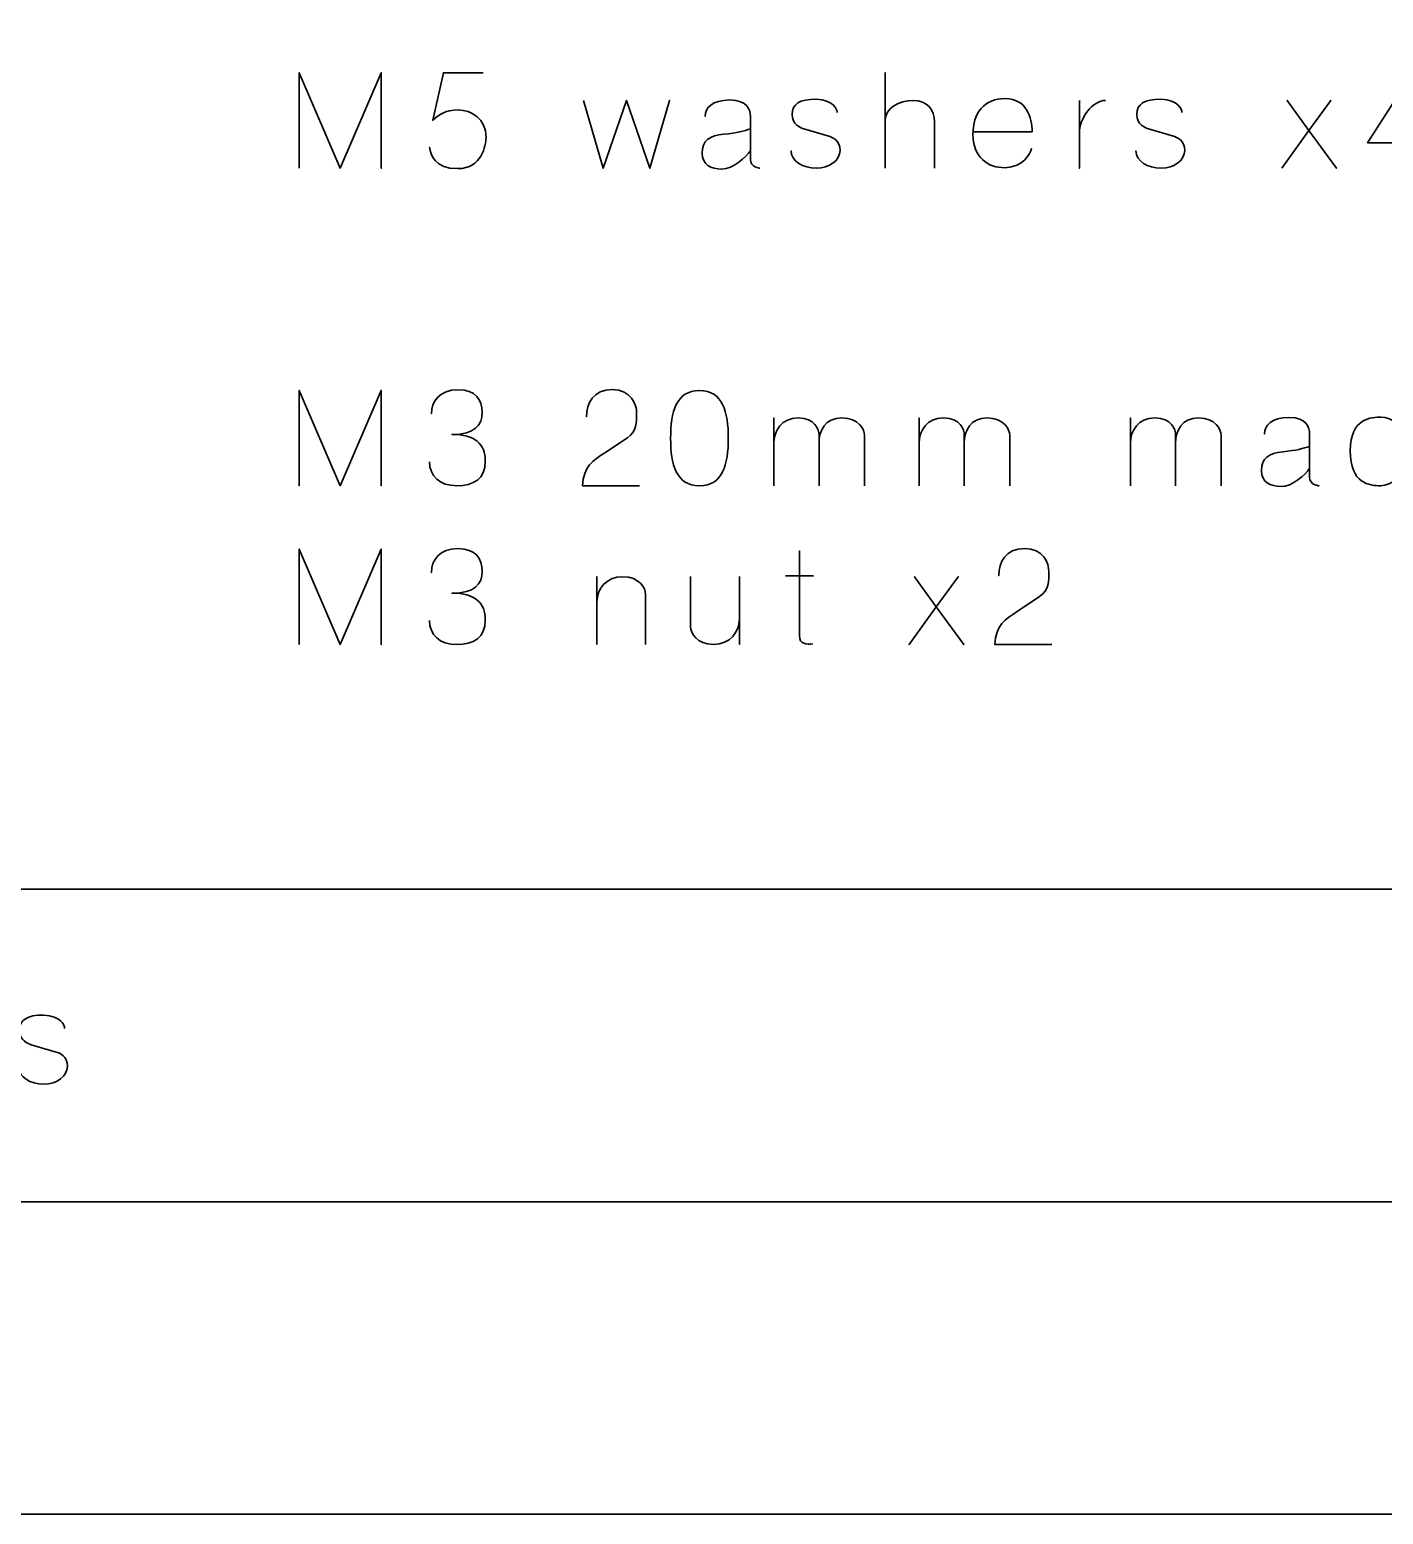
# Model space of a CAD drawing. Header units: inches. Extents: x 215 to 985, y -885 to -315.
# Drawn here: x 724.7 to 854.7, y -885.2 to -742.7 of the extents above; entities that cross this region are included whole.
import ezdxf

# ---------------------------------------------------------------- set-up
doc = ezdxf.new("R2010")
doc.units = ezdxf.units.IN
doc.header["$MEASUREMENT"] = 0
doc.layers.add('Layer 1', color=7, linetype='Continuous')

# ---------------------------------------------------------------- blocks, each defined once
blk = doc.blocks.new('block 282')
at = {"layer": 'Layer 1', "color": 30, "lineweight": 35, "true_color": 0xf58726}
blk.add_open_spline([(728.09, -838.57), (728.12, -838.26), (727.7, -837.37), (726.1, -837.3), (724.5, -837.27), (723.76, -837.77), (723.76, -838.75), (723.76, -839.74), (724.59, -840.05), (724.89, -840.14), (724.89, -840.14), (727.29, -840.85), (727.29, -840.85), (727.61, -840.92), (728.37, -841.27), (728.37, -842.2), (728.37, -843.14), (727.37, -843.92), (726.1, -843.92), (724.83, -843.92), (723.67, -843.25), (723.67, -842.26), (723.67, -843.25), (724.83, -843.92), (726.1, -843.92), (727.37, -843.92), (728.37, -843.14), (728.37, -842.2), (728.37, -841.27), (727.61, -840.92), (727.29, -840.85), (727.29, -840.85), (724.89, -840.14), (724.89, -840.14), (724.59, -840.05), (723.76, -839.74), (723.76, -838.75), (723.76, -837.77), (724.5, -837.27), (726.1, -837.3), (727.7, -837.37), (728.12, -838.26), (728.09, -838.57)], degree=3, knots=[0, 0, 0, 0, 1, 1, 1, 2, 2, 2, 3, 3, 3, 4, 4, 4, 5, 5, 5, 6, 6, 6, 7, 7, 7, 8, 8, 8, 9, 9, 9, 10, 10, 10, 11, 11, 11, 12, 12, 12, 13, 13, 13, 14, 14, 14, 14], dxfattribs=at)
blk = doc.blocks.new('block 320')
at = {"layer": 'Layer 1', "color": 179, "lineweight": 35, "true_color": 0x231f20}
for points, knots in [([(750.62, -756.01), (750.62, -756.01), (750.62, -746.85), (750.62, -746.85), (750.62, -746.85), (754.55, -756.01), (754.55, -756.01), (754.55, -756.01), (758.5, -746.85), (758.5, -746.85), (758.5, -746.85), (758.5, -756.01), (758.5, -756.01), (758.5, -756.01), (758.5, -746.85), (758.5, -746.85), (758.5, -746.85), (754.55, -756.01), (754.55, -756.01), (754.55, -756.01), (750.62, -746.85), (750.62, -746.85), (750.62, -746.85), (750.62, -756.01), (750.62, -756.01)], [0, 0, 0, 0, 1, 1, 1, 2, 2, 2, 3, 3, 3, 4, 4, 4, 5, 5, 5, 6, 6, 6, 7, 7, 7, 8, 8, 8, 8]), ([(768.27, -746.85), (768.27, -746.85), (764.46, -746.85), (764.46, -746.85), (764.46, -746.85), (763.45, -751.4), (763.45, -751.4), (764.17, -750.79), (764.63, -750.42), (765.88, -750.42), (767.14, -750.42), (768.56, -751.27), (768.56, -753.05), (768.56, -753.83), (768.14, -756.05), (765.86, -756.05), (763.58, -756.05), (763.28, -754.74), (763.13, -753.99), (763.28, -754.74), (763.58, -756.05), (765.86, -756.05), (768.14, -756.05), (768.56, -753.83), (768.56, -753.05), (768.56, -751.27), (767.14, -750.42), (765.88, -750.42), (764.63, -750.42), (764.17, -750.79), (763.45, -751.4), (763.45, -751.4), (764.46, -746.85), (764.46, -746.85), (764.46, -746.85), (768.27, -746.85), (768.27, -746.85)], [0, 0, 0, 0, 1, 1, 1, 2, 2, 2, 3, 3, 3, 4, 4, 4, 5, 5, 5, 6, 6, 6, 7, 7, 7, 8, 8, 8, 9, 9, 9, 10, 10, 10, 11, 11, 11, 12, 12, 12, 12]), ([(806.88, -756.01), (806.88, -756.01), (806.88, -746.85), (806.88, -746.85), (806.88, -746.85), (806.88, -756.01), (806.88, -756.01)], [0, 0, 0, 0, 1, 1, 1, 2, 2, 2, 2]), ([(857.51, -756.01), (857.51, -756.01), (857.51, -746.85), (857.51, -746.85), (857.51, -746.85), (853.2, -753.57), (853.2, -753.57), (853.2, -753.57), (859.14, -753.57), (859.14, -753.57), (859.14, -753.57), (853.2, -753.57), (853.2, -753.57), (853.2, -753.57), (857.51, -746.85), (857.51, -746.85), (857.51, -746.85), (857.51, -756.01), (857.51, -756.01)], [0, 0, 0, 0, 1, 1, 1, 2, 2, 2, 3, 3, 3, 4, 4, 4, 5, 5, 5, 6, 6, 6, 6]), ([(777.91, -749.5), (777.91, -749.5), (779.79, -756.01), (779.79, -756.01), (779.79, -756.01), (782.04, -749.5), (782.04, -749.5), (782.04, -749.5), (784.3, -756.01), (784.3, -756.01), (784.3, -756.01), (786.18, -749.5), (786.18, -749.5), (786.18, -749.5), (784.3, -756.01), (784.3, -756.01), (784.3, -756.01), (782.04, -749.5), (782.04, -749.5), (782.04, -749.5), (779.79, -756.01), (779.79, -756.01), (779.79, -756.01), (777.91, -749.5), (777.91, -749.5)], [0, 0, 0, 0, 1, 1, 1, 2, 2, 2, 3, 3, 3, 4, 4, 4, 5, 5, 5, 6, 6, 6, 7, 7, 7, 8, 8, 8, 8]), ([(794.84, -756.01), (794.84, -756.01), (793.94, -755.95), (793.94, -755.18), (793.94, -755.18), (793.94, -751.01), (793.94, -751.01), (793.94, -750.47), (793.67, -749.46), (791.96, -749.46), (790.24, -749.46), (789.61, -750.23), (789.61, -751.03), (789.61, -750.23), (790.24, -749.46), (791.96, -749.46), (793.67, -749.46), (793.94, -750.47), (793.94, -751.01), (793.94, -751.01), (793.94, -755.18), (793.94, -755.18), (793.94, -755.95), (794.84, -756.01), (794.84, -756.01)], [0, 0, 0, 0, 1, 1, 1, 2, 2, 2, 3, 3, 3, 4, 4, 4, 5, 5, 5, 6, 6, 6, 7, 7, 7, 8, 8, 8, 8]), ([(802.27, -750.66), (802.29, -750.35), (801.87, -749.46), (800.27, -749.39), (798.67, -749.36), (797.94, -749.86), (797.94, -750.84), (797.94, -751.83), (798.76, -752.14), (799.07, -752.23), (799.07, -752.23), (801.47, -752.94), (801.47, -752.94), (801.79, -753.01), (802.55, -753.36), (802.55, -754.3), (802.55, -755.24), (801.54, -756.01), (800.27, -756.01), (799, -756.01), (797.85, -755.34), (797.85, -754.35), (797.85, -755.34), (799, -756.01), (800.27, -756.01), (801.54, -756.01), (802.55, -755.24), (802.55, -754.3), (802.55, -753.36), (801.79, -753.01), (801.47, -752.94), (801.47, -752.94), (799.07, -752.23), (799.07, -752.23), (798.76, -752.14), (797.94, -751.83), (797.94, -750.84), (797.94, -749.86), (798.67, -749.36), (800.27, -749.39), (801.87, -749.46), (802.29, -750.35), (802.27, -750.66)], [0, 0, 0, 0, 1, 1, 1, 2, 2, 2, 3, 3, 3, 4, 4, 4, 5, 5, 5, 6, 6, 6, 7, 7, 7, 8, 8, 8, 9, 9, 9, 10, 10, 10, 11, 11, 11, 12, 12, 12, 13, 13, 13, 14, 14, 14, 14]), ([(811.63, -756.01), (811.63, -756.01), (811.63, -752.71), (811.63, -751.55), (811.63, -750.4), (810.93, -749.52), (809.57, -749.5), (808.19, -749.47), (806.88, -750.31), (806.88, -751.41), (806.88, -750.31), (808.19, -749.47), (809.57, -749.5), (810.93, -749.52), (811.63, -750.4), (811.63, -751.55), (811.63, -752.71), (811.63, -756.01), (811.63, -756.01)], [0, 0, 0, 0, 1, 1, 1, 2, 2, 2, 3, 3, 3, 4, 4, 4, 5, 5, 5, 6, 6, 6, 6]), ([(815.31, -752.53), (815.31, -752.53), (820.99, -752.53), (820.99, -752.53), (820.99, -751.12), (820.43, -749.32), (818.41, -749.32), (816.4, -749.32), (815.3, -750.69), (815.3, -752.78), (815.3, -754.89), (816.72, -756.01), (818.41, -755.96), (820.11, -755.91), (820.85, -754.59), (820.94, -754.12), (820.85, -754.59), (820.11, -755.91), (818.41, -755.96), (816.72, -756.01), (815.3, -754.89), (815.3, -752.78), (815.3, -750.69), (816.4, -749.32), (818.41, -749.32), (820.43, -749.32), (820.99, -751.12), (820.99, -752.53), (820.99, -752.53), (815.31, -752.53), (815.31, -752.53)], [0, 0, 0, 0, 1, 1, 1, 2, 2, 2, 3, 3, 3, 4, 4, 4, 5, 5, 5, 6, 6, 6, 7, 7, 7, 8, 8, 8, 9, 9, 9, 10, 10, 10, 10]), ([(828.02, -749.5), (826.84, -749.48), (825.5, -751.22), (825.53, -752.68), (825.5, -751.22), (826.84, -749.48), (828.02, -749.5)], [0, 0, 0, 0, 1, 1, 1, 2, 2, 2, 2]), ([(825.53, -749.5), (825.53, -749.5), (825.53, -756.01), (825.53, -756.01), (825.53, -756.01), (825.53, -749.5), (825.53, -749.5)], [0, 0, 0, 0, 1, 1, 1, 2, 2, 2, 2]), ([(835.36, -750.66), (835.39, -750.35), (834.97, -749.46), (833.37, -749.39), (831.77, -749.36), (831.03, -749.86), (831.03, -750.84), (831.03, -751.83), (831.86, -752.14), (832.16, -752.23), (832.16, -752.23), (834.56, -752.94), (834.56, -752.94), (834.88, -753.01), (835.64, -753.36), (835.64, -754.3), (835.64, -755.24), (834.64, -756.01), (833.37, -756.01), (832.1, -756.01), (830.95, -755.34), (830.95, -754.35), (830.95, -755.34), (832.1, -756.01), (833.37, -756.01), (834.64, -756.01), (835.64, -755.24), (835.64, -754.3), (835.64, -753.36), (834.88, -753.01), (834.56, -752.94), (834.56, -752.94), (832.16, -752.23), (832.16, -752.23), (831.86, -752.14), (831.03, -751.83), (831.03, -750.84), (831.03, -749.86), (831.77, -749.36), (833.37, -749.39), (834.97, -749.46), (835.39, -750.35), (835.36, -750.66)], [0, 0, 0, 0, 1, 1, 1, 2, 2, 2, 3, 3, 3, 4, 4, 4, 5, 5, 5, 6, 6, 6, 7, 7, 7, 8, 8, 8, 9, 9, 9, 10, 10, 10, 11, 11, 11, 12, 12, 12, 13, 13, 13, 14, 14, 14, 14]), ([(844.95, -756.01), (844.95, -756.01), (847.57, -752.38), (847.57, -752.38), (847.57, -752.38), (845.49, -749.5), (845.49, -749.5), (845.49, -749.5), (847.57, -752.38), (847.57, -752.38), (847.57, -752.38), (849.66, -749.5), (849.66, -749.5), (849.66, -749.5), (847.57, -752.38), (847.57, -752.38), (847.57, -752.38), (850.2, -756.01), (850.2, -756.01), (850.2, -756.01), (847.57, -752.38), (847.57, -752.38), (847.57, -752.38), (844.95, -756.01), (844.95, -756.01)], [0, 0, 0, 0, 1, 1, 1, 2, 2, 2, 3, 3, 3, 4, 4, 4, 5, 5, 5, 6, 6, 6, 7, 7, 7, 8, 8, 8, 8]), ([(793.94, -754.35), (793.56, -754.89), (792.25, -756.12), (791.21, -756.09), (790.15, -756.05), (789.31, -755.72), (789.31, -754.55), (789.31, -753.37), (790.03, -752.87), (791.37, -752.75), (792.71, -752.62), (793.3, -752.42), (793.94, -752.24), (793.3, -752.42), (792.71, -752.62), (791.37, -752.75), (790.03, -752.87), (789.31, -753.37), (789.31, -754.55), (789.31, -755.72), (790.15, -756.05), (791.21, -756.09), (792.25, -756.12), (793.56, -754.89), (793.94, -754.35)], [0, 0, 0, 0, 1, 1, 1, 2, 2, 2, 3, 3, 3, 4, 4, 4, 5, 5, 5, 6, 6, 6, 7, 7, 7, 8, 8, 8, 8]), ([(750.62, -777.33), (750.62, -777.33), (754.55, -786.49), (754.55, -786.49), (754.55, -786.49), (758.5, -777.33), (758.5, -777.33), (758.5, -777.33), (758.5, -786.49), (758.5, -786.49), (758.5, -786.49), (758.5, -777.33), (758.5, -777.33), (758.5, -777.33), (754.55, -786.49), (754.55, -786.49), (754.55, -786.49), (750.62, -777.33), (750.62, -777.33), (750.62, -777.33), (750.62, -786.49), (750.62, -786.49), (750.62, -786.49), (750.62, -777.33), (750.62, -777.33)], [0, 0, 0, 0, 1, 1, 1, 2, 2, 2, 3, 3, 3, 4, 4, 4, 5, 5, 5, 6, 6, 6, 7, 7, 7, 8, 8, 8, 8]), ([(763.13, -784.19), (763.13, -785.55), (764.12, -786.49), (765.74, -786.49), (767.37, -786.49), (768.49, -785.82), (768.49, -784.14), (768.49, -782.46), (767.5, -781.56), (765.29, -781.56), (767.48, -781.58), (768.19, -780.67), (768.19, -779.46), (768.19, -778.24), (767.57, -777.28), (765.85, -777.28), (764.13, -777.28), (763.31, -778.36), (763.31, -779.58), (763.31, -778.36), (764.13, -777.28), (765.85, -777.28), (767.57, -777.28), (768.19, -778.24), (768.19, -779.46), (768.19, -780.67), (767.48, -781.58), (765.29, -781.56), (767.5, -781.56), (768.49, -782.46), (768.49, -784.14), (768.49, -785.82), (767.37, -786.49), (765.74, -786.49), (764.12, -786.49), (763.13, -785.55), (763.13, -784.19)], [0, 0, 0, 0, 1, 1, 1, 2, 2, 2, 3, 3, 3, 4, 4, 4, 5, 5, 5, 6, 6, 6, 7, 7, 7, 8, 8, 8, 9, 9, 9, 10, 10, 10, 11, 11, 11, 12, 12, 12, 12]), ([(783.28, -786.49), (783.28, -786.49), (777.83, -786.49), (777.83, -786.49), (777.88, -784.64), (778.88, -784.04), (779.95, -783.33), (779.95, -783.33), (782.13, -781.88), (782.13, -781.88), (783.03, -781.26), (783.02, -780.37), (783.02, -779.52), (783.02, -778.66), (782.48, -777.26), (780.68, -777.26), (778.86, -777.26), (778.19, -778.6), (778.19, -779.87), (778.19, -778.6), (778.86, -777.26), (780.68, -777.26), (782.48, -777.26), (783.02, -778.66), (783.02, -779.52), (783.02, -780.37), (783.03, -781.26), (782.13, -781.88), (782.13, -781.88), (779.95, -783.33), (779.95, -783.33), (778.88, -784.04), (777.88, -784.64), (777.83, -786.49), (777.83, -786.49), (783.28, -786.49), (783.28, -786.49)], [0, 0, 0, 0, 1, 1, 1, 2, 2, 2, 3, 3, 3, 4, 4, 4, 5, 5, 5, 6, 6, 6, 7, 7, 7, 8, 8, 8, 9, 9, 9, 10, 10, 10, 11, 11, 11, 12, 12, 12, 12]), ([(786.28, -781.92), (786.28, -779.4), (786.81, -777.35), (789.05, -777.35), (791.28, -777.35), (791.82, -779.4), (791.82, -781.92), (791.82, -784.45), (791.28, -786.49), (789.05, -786.49), (786.81, -786.49), (786.28, -784.45), (786.28, -781.92)], [0, 0, 0, 0, 1, 1, 1, 2, 2, 2, 3, 3, 3, 4, 4, 4, 4]), ([(786.28, -781.92), (786.28, -779.4), (786.81, -777.35), (789.05, -777.35), (791.28, -777.35), (791.82, -779.4), (791.82, -781.92), (791.82, -784.45), (791.28, -786.49), (789.05, -786.49), (786.81, -786.49), (786.28, -784.45), (786.28, -781.92)], [0, 0, 0, 0, 1, 1, 1, 2, 2, 2, 3, 3, 3, 4, 4, 4, 4]), ([(800.53, -786.49), (800.53, -786.49), (800.53, -782.25), (800.53, -781.66), (800.53, -781.08), (800.15, -779.99), (798.53, -779.98), (796.92, -779.96), (796.2, -781.22), (796.2, -782.39), (796.2, -781.22), (796.92, -779.96), (798.53, -779.98), (800.15, -779.99), (800.53, -781.08), (800.53, -781.66), (800.53, -782.25), (800.53, -786.49), (800.53, -786.49)], [0, 0, 0, 0, 1, 1, 1, 2, 2, 2, 3, 3, 3, 4, 4, 4, 5, 5, 5, 6, 6, 6, 6]), ([(796.2, -786.49), (796.2, -786.49), (796.2, -779.98), (796.2, -779.98), (796.2, -779.98), (796.2, -786.49), (796.2, -786.49)], [0, 0, 0, 0, 1, 1, 1, 2, 2, 2, 2]), ([(804.9, -786.49), (804.9, -786.49), (804.9, -782.25), (804.9, -781.66), (804.9, -781.08), (804.34, -779.99), (802.73, -779.98), (801.11, -779.96), (800.53, -781.22), (800.53, -782.39), (800.53, -781.22), (801.11, -779.96), (802.73, -779.98), (804.34, -779.99), (804.9, -781.08), (804.9, -781.66), (804.9, -782.25), (804.9, -786.49), (804.9, -786.49)], [0, 0, 0, 0, 1, 1, 1, 2, 2, 2, 3, 3, 3, 4, 4, 4, 5, 5, 5, 6, 6, 6, 6]), ([(814.47, -786.49), (814.47, -786.49), (814.47, -782.25), (814.47, -781.66), (814.47, -781.08), (814.09, -779.99), (812.48, -779.98), (810.87, -779.96), (810.14, -781.22), (810.14, -782.39), (810.14, -781.22), (810.87, -779.96), (812.48, -779.98), (814.09, -779.99), (814.47, -781.08), (814.47, -781.66), (814.47, -782.25), (814.47, -786.49), (814.47, -786.49)], [0, 0, 0, 0, 1, 1, 1, 2, 2, 2, 3, 3, 3, 4, 4, 4, 5, 5, 5, 6, 6, 6, 6]), ([(810.14, -786.49), (810.14, -786.49), (810.14, -779.98), (810.14, -779.98), (810.14, -779.98), (810.14, -786.49), (810.14, -786.49)], [0, 0, 0, 0, 1, 1, 1, 2, 2, 2, 2]), ([(818.84, -786.49), (818.84, -786.49), (818.84, -782.25), (818.84, -781.66), (818.84, -781.08), (818.28, -779.99), (816.67, -779.98), (815.06, -779.96), (814.47, -781.22), (814.47, -782.39), (814.47, -781.22), (815.06, -779.96), (816.67, -779.98), (818.28, -779.99), (818.84, -781.08), (818.84, -781.66), (818.84, -782.25), (818.84, -786.49), (818.84, -786.49)], [0, 0, 0, 0, 1, 1, 1, 2, 2, 2, 3, 3, 3, 4, 4, 4, 5, 5, 5, 6, 6, 6, 6]), ([(834.77, -786.49), (834.77, -786.49), (834.77, -782.25), (834.77, -781.66), (834.77, -781.08), (834.39, -779.99), (832.77, -779.98), (831.16, -779.96), (830.44, -781.22), (830.44, -782.39), (830.44, -781.22), (831.16, -779.96), (832.77, -779.98), (834.39, -779.99), (834.77, -781.08), (834.77, -781.66), (834.77, -782.25), (834.77, -786.49), (834.77, -786.49)], [0, 0, 0, 0, 1, 1, 1, 2, 2, 2, 3, 3, 3, 4, 4, 4, 5, 5, 5, 6, 6, 6, 6]), ([(830.44, -786.49), (830.44, -786.49), (830.44, -779.98), (830.44, -779.98), (830.44, -779.98), (830.44, -786.49), (830.44, -786.49)], [0, 0, 0, 0, 1, 1, 1, 2, 2, 2, 2]), ([(839.14, -786.49), (839.14, -786.49), (839.14, -782.25), (839.14, -781.66), (839.14, -781.08), (838.58, -779.99), (836.96, -779.98), (835.35, -779.96), (834.77, -781.22), (834.77, -782.39), (834.77, -781.22), (835.35, -779.96), (836.96, -779.98), (838.58, -779.99), (839.14, -781.08), (839.14, -781.66), (839.14, -782.25), (839.14, -786.49), (839.14, -786.49)], [0, 0, 0, 0, 1, 1, 1, 2, 2, 2, 3, 3, 3, 4, 4, 4, 5, 5, 5, 6, 6, 6, 6]), ([(847.63, -785.66), (847.63, -785.66), (847.63, -781.49), (847.63, -781.49), (847.63, -780.95), (847.37, -779.94), (845.65, -779.94), (843.94, -779.94), (843.3, -780.71), (843.3, -781.51), (843.3, -780.71), (843.94, -779.94), (845.65, -779.94), (847.37, -779.94), (847.63, -780.95), (847.63, -781.49), (847.63, -781.49), (847.63, -785.66), (847.63, -785.66), (847.63, -786.43), (848.53, -786.49), (848.53, -786.49), (848.53, -786.49), (847.63, -786.43), (847.63, -785.66)], [0, 0, 0, 0, 1, 1, 1, 2, 2, 2, 3, 3, 3, 4, 4, 4, 5, 5, 5, 6, 6, 6, 7, 7, 7, 8, 8, 8, 8]), ([(856.71, -784.42), (856.67, -785.49), (855.53, -786.49), (854.45, -786.49), (853.39, -786.49), (851.54, -786.31), (851.54, -783.12), (851.54, -779.95), (853.6, -779.91), (854.5, -779.91), (855.4, -779.91), (856.6, -780.61), (856.67, -781.5), (856.6, -780.61), (855.4, -779.91), (854.5, -779.91), (853.6, -779.91), (851.54, -779.95), (851.54, -783.12), (851.54, -786.31), (853.39, -786.49), (854.45, -786.49), (855.53, -786.49), (856.67, -785.49), (856.71, -784.42)], [0, 0, 0, 0, 1, 1, 1, 2, 2, 2, 3, 3, 3, 4, 4, 4, 5, 5, 5, 6, 6, 6, 7, 7, 7, 8, 8, 8, 8]), ([(844.9, -786.57), (843.85, -786.53), (843.01, -786.2), (843.01, -785.03), (843.01, -783.85), (843.72, -783.35), (845.07, -783.23), (846.4, -783.1), (847, -782.9), (847.63, -782.72), (847, -782.9), (846.4, -783.1), (845.07, -783.23), (843.72, -783.35), (843.01, -783.85), (843.01, -785.03), (843.01, -786.2), (843.85, -786.53), (844.9, -786.57), (845.94, -786.6), (847.25, -785.37), (847.63, -784.83), (847.25, -785.37), (845.94, -786.6), (844.9, -786.57)], [0, 0, 0, 0, 1, 1, 1, 2, 2, 2, 3, 3, 3, 4, 4, 4, 5, 5, 5, 6, 6, 6, 7, 7, 7, 8, 8, 8, 8]), ([(750.62, -801.73), (750.62, -801.73), (750.62, -792.57), (750.62, -792.57), (750.62, -792.57), (754.55, -801.73), (754.55, -801.73), (754.55, -801.73), (758.5, -792.57), (758.5, -792.57), (758.5, -792.57), (758.5, -801.73), (758.5, -801.73), (758.5, -801.73), (758.5, -792.57), (758.5, -792.57), (758.5, -792.57), (754.55, -801.73), (754.55, -801.73), (754.55, -801.73), (750.62, -792.57), (750.62, -792.57), (750.62, -792.57), (750.62, -801.73), (750.62, -801.73)], [0, 0, 0, 0, 1, 1, 1, 2, 2, 2, 3, 3, 3, 4, 4, 4, 5, 5, 5, 6, 6, 6, 7, 7, 7, 8, 8, 8, 8]), ([(763.13, -799.43), (763.13, -800.79), (764.12, -801.73), (765.74, -801.73), (767.37, -801.73), (768.49, -801.06), (768.49, -799.38), (768.49, -797.7), (767.5, -796.8), (765.29, -796.8), (767.48, -796.82), (768.19, -795.91), (768.19, -794.7), (768.19, -793.48), (767.57, -792.52), (765.85, -792.52), (764.13, -792.52), (763.31, -793.6), (763.31, -794.82), (763.31, -793.6), (764.13, -792.52), (765.85, -792.52), (767.57, -792.52), (768.19, -793.48), (768.19, -794.7), (768.19, -795.91), (767.48, -796.82), (765.29, -796.8), (767.5, -796.8), (768.49, -797.7), (768.49, -799.38), (768.49, -801.06), (767.37, -801.73), (765.74, -801.73), (764.12, -801.73), (763.13, -800.79), (763.13, -799.43)], [0, 0, 0, 0, 1, 1, 1, 2, 2, 2, 3, 3, 3, 4, 4, 4, 5, 5, 5, 6, 6, 6, 7, 7, 7, 8, 8, 8, 9, 9, 9, 10, 10, 10, 11, 11, 11, 12, 12, 12, 12]), ([(799.94, -801.67), (799.32, -801.7), (798.65, -801.73), (798.65, -800.88), (798.65, -800.02), (798.65, -792.75), (798.65, -792.75), (798.65, -792.75), (798.65, -800.02), (798.65, -800.88), (798.65, -801.73), (799.32, -801.7), (799.94, -801.67)], [0, 0, 0, 0, 1, 1, 1, 2, 2, 2, 3, 3, 3, 4, 4, 4, 4]), ([(822.87, -801.73), (822.87, -801.73), (817.42, -801.73), (817.42, -801.73), (817.47, -799.88), (818.46, -799.28), (819.54, -798.57), (819.54, -798.57), (821.71, -797.12), (821.71, -797.12), (822.61, -796.5), (822.6, -795.61), (822.6, -794.76), (822.6, -793.9), (822.07, -792.5), (820.26, -792.5), (818.45, -792.5), (817.78, -793.84), (817.78, -795.11), (817.78, -793.84), (818.45, -792.5), (820.26, -792.5), (822.07, -792.5), (822.6, -793.9), (822.6, -794.76), (822.6, -795.61), (822.61, -796.5), (821.71, -797.12), (821.71, -797.12), (819.54, -798.57), (819.54, -798.57), (818.46, -799.28), (817.47, -799.88), (817.42, -801.73), (817.42, -801.73), (822.87, -801.73), (822.87, -801.73)], [0, 0, 0, 0, 1, 1, 1, 2, 2, 2, 3, 3, 3, 4, 4, 4, 5, 5, 5, 6, 6, 6, 7, 7, 7, 8, 8, 8, 9, 9, 9, 10, 10, 10, 11, 11, 11, 12, 12, 12, 12]), ([(783.88, -801.73), (783.88, -801.73), (783.88, -797.49), (783.88, -796.9), (783.88, -796.32), (783.29, -795.23), (781.68, -795.22), (780.06, -795.2), (779.21, -796.46), (779.21, -797.63), (779.21, -796.46), (780.06, -795.2), (781.68, -795.22), (783.29, -795.23), (783.88, -796.32), (783.88, -796.9), (783.88, -797.49), (783.88, -801.73), (783.88, -801.73)], [0, 0, 0, 0, 1, 1, 1, 2, 2, 2, 3, 3, 3, 4, 4, 4, 5, 5, 5, 6, 6, 6, 6]), ([(779.21, -801.73), (779.21, -801.73), (779.21, -795.22), (779.21, -795.22), (779.21, -795.22), (779.21, -801.73), (779.21, -801.73)], [0, 0, 0, 0, 1, 1, 1, 2, 2, 2, 2]), ([(788.2, -795.19), (788.2, -795.19), (788.2, -799.44), (788.2, -800.03), (788.2, -800.61), (788.78, -801.7), (790.39, -801.72), (792.02, -801.73), (792.88, -800.47), (792.88, -799.3), (792.88, -800.47), (792.02, -801.73), (790.39, -801.72), (788.78, -801.7), (788.2, -800.61), (788.2, -800.03), (788.2, -799.44), (788.2, -795.19), (788.2, -795.19)], [0, 0, 0, 0, 1, 1, 1, 2, 2, 2, 3, 3, 3, 4, 4, 4, 5, 5, 5, 6, 6, 6, 6]), ([(792.88, -795.19), (792.88, -795.19), (792.88, -801.72), (792.88, -801.72), (792.88, -801.72), (792.88, -795.19), (792.88, -795.19)], [0, 0, 0, 0, 1, 1, 1, 2, 2, 2, 2]), ([(797.32, -795.15), (797.32, -795.15), (799.97, -795.15), (799.97, -795.15), (799.97, -795.15), (797.32, -795.15), (797.32, -795.15)], [0, 0, 0, 0, 1, 1, 1, 2, 2, 2, 2]), ([(811.79, -798.1), (811.79, -798.1), (814.42, -801.73), (814.42, -801.73), (814.42, -801.73), (811.79, -798.1), (811.79, -798.1), (811.79, -798.1), (813.89, -795.22), (813.89, -795.22), (813.89, -795.22), (811.79, -798.1), (811.79, -798.1), (811.79, -798.1), (809.71, -795.22), (809.71, -795.22), (809.71, -795.22), (811.79, -798.1), (811.79, -798.1), (811.79, -798.1), (809.18, -801.73), (809.18, -801.73), (809.18, -801.73), (811.79, -798.1), (811.79, -798.1)], [0, 0, 0, 0, 1, 1, 1, 2, 2, 2, 3, 3, 3, 4, 4, 4, 5, 5, 5, 6, 6, 6, 7, 7, 7, 8, 8, 8, 8])]:
    blk.add_open_spline(points, degree=3, knots=knots, dxfattribs=at)

msp = doc.modelspace()

# ---------------------------------------------------------------- linework, layer by layer
at = {"layer": 'Layer 1', "color": 35, "lineweight": 35, "true_color": 0x927753}
msp.add_lwpolyline([(984.67, -855.21), (214.67, -855.21), (214.67, -825.21), (984.67, -825.21), (984.67, -855.21)], dxfattribs=at)
at = {"layer": 'Layer 1', "color": 179, "lineweight": 35, "true_color": 0x231f20}
msp.add_open_spline([(984.67, -870.21), (984.67, -878.5), (977.96, -885.21), (969.67, -885.21), (969.67, -885.21), (229.67, -885.21), (229.67, -885.21), (221.39, -885.21), (214.67, -878.5), (214.67, -870.21), (214.67, -870.21), (214.67, -330.21), (214.67, -330.21), (214.67, -321.93), (221.39, -315.21), (229.67, -315.21), (229.67, -315.21), (969.67, -315.21), (969.67, -315.21), (977.96, -315.21), (984.67, -321.93), (984.67, -330.21), (984.67, -330.21), (984.67, -870.21), (984.67, -870.21)], degree=3, knots=[0, 0, 0, 0, 1, 1, 1, 2, 2, 2, 3, 3, 3, 4, 4, 4, 5, 5, 5, 6, 6, 6, 7, 7, 7, 8, 8, 8, 8], dxfattribs=at)

# ---------------------------------------------------------------- block references
at = {"layer": 'Layer 1'}
for name in ['block 320', 'block 282']:
    msp.add_blockref(name, (0, 0), dxfattribs=at)

doc.saveas('drawing.dxf')
